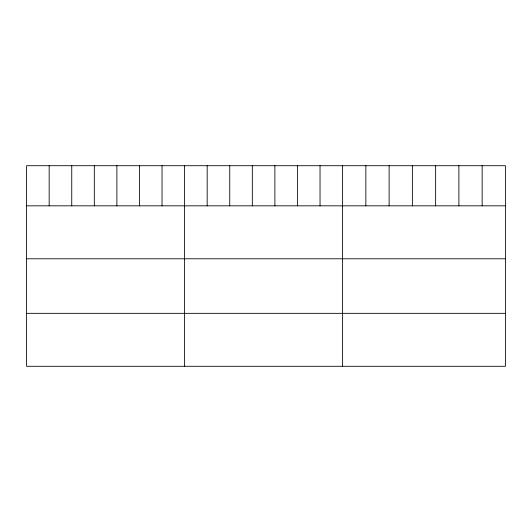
<?xml version="1.0" encoding="UTF-8"?>
<svg xmlns="http://www.w3.org/2000/svg" width="532" height="532" viewBox="0 0 532 532"><rect width="100%" height="100%" fill="white"/><g stroke="black" fill="none" stroke-linecap="round" stroke-linejoin="round"><path stroke-width="0.8" d="M505.4 205.831L505.4 366.289L26.6 366.289L26.6 165.711L505.4 165.711L505.4 205.831L26.6 205.831M26.6 258.785L505.4 258.785M26.6 313.335L505.4 313.335M482.145 165.711L482.145 205.831M458.89 165.711L458.89 205.831M435.635 165.711L435.635 205.831M412.373 165.711L412.373 205.831M389.118 165.711L389.118 205.831M365.863 165.711L365.863 205.831M342.608 165.711L342.608 366.289M320.038 165.711L320.038 205.831M297.461 165.711L297.461 205.831M274.891 165.711L274.891 205.831M252.321 165.711L252.321 205.831M229.751 165.711L229.751 205.831M207.174 165.711L207.174 205.831M184.604 165.711L184.604 366.289M162.034 165.711L162.034 205.831M139.457 165.711L139.457 205.831M116.887 165.711L116.887 205.831M94.317 165.711L94.317 205.831M71.747 165.711L71.747 205.831M49.17 165.711L49.17 205.831"/></g></svg>
